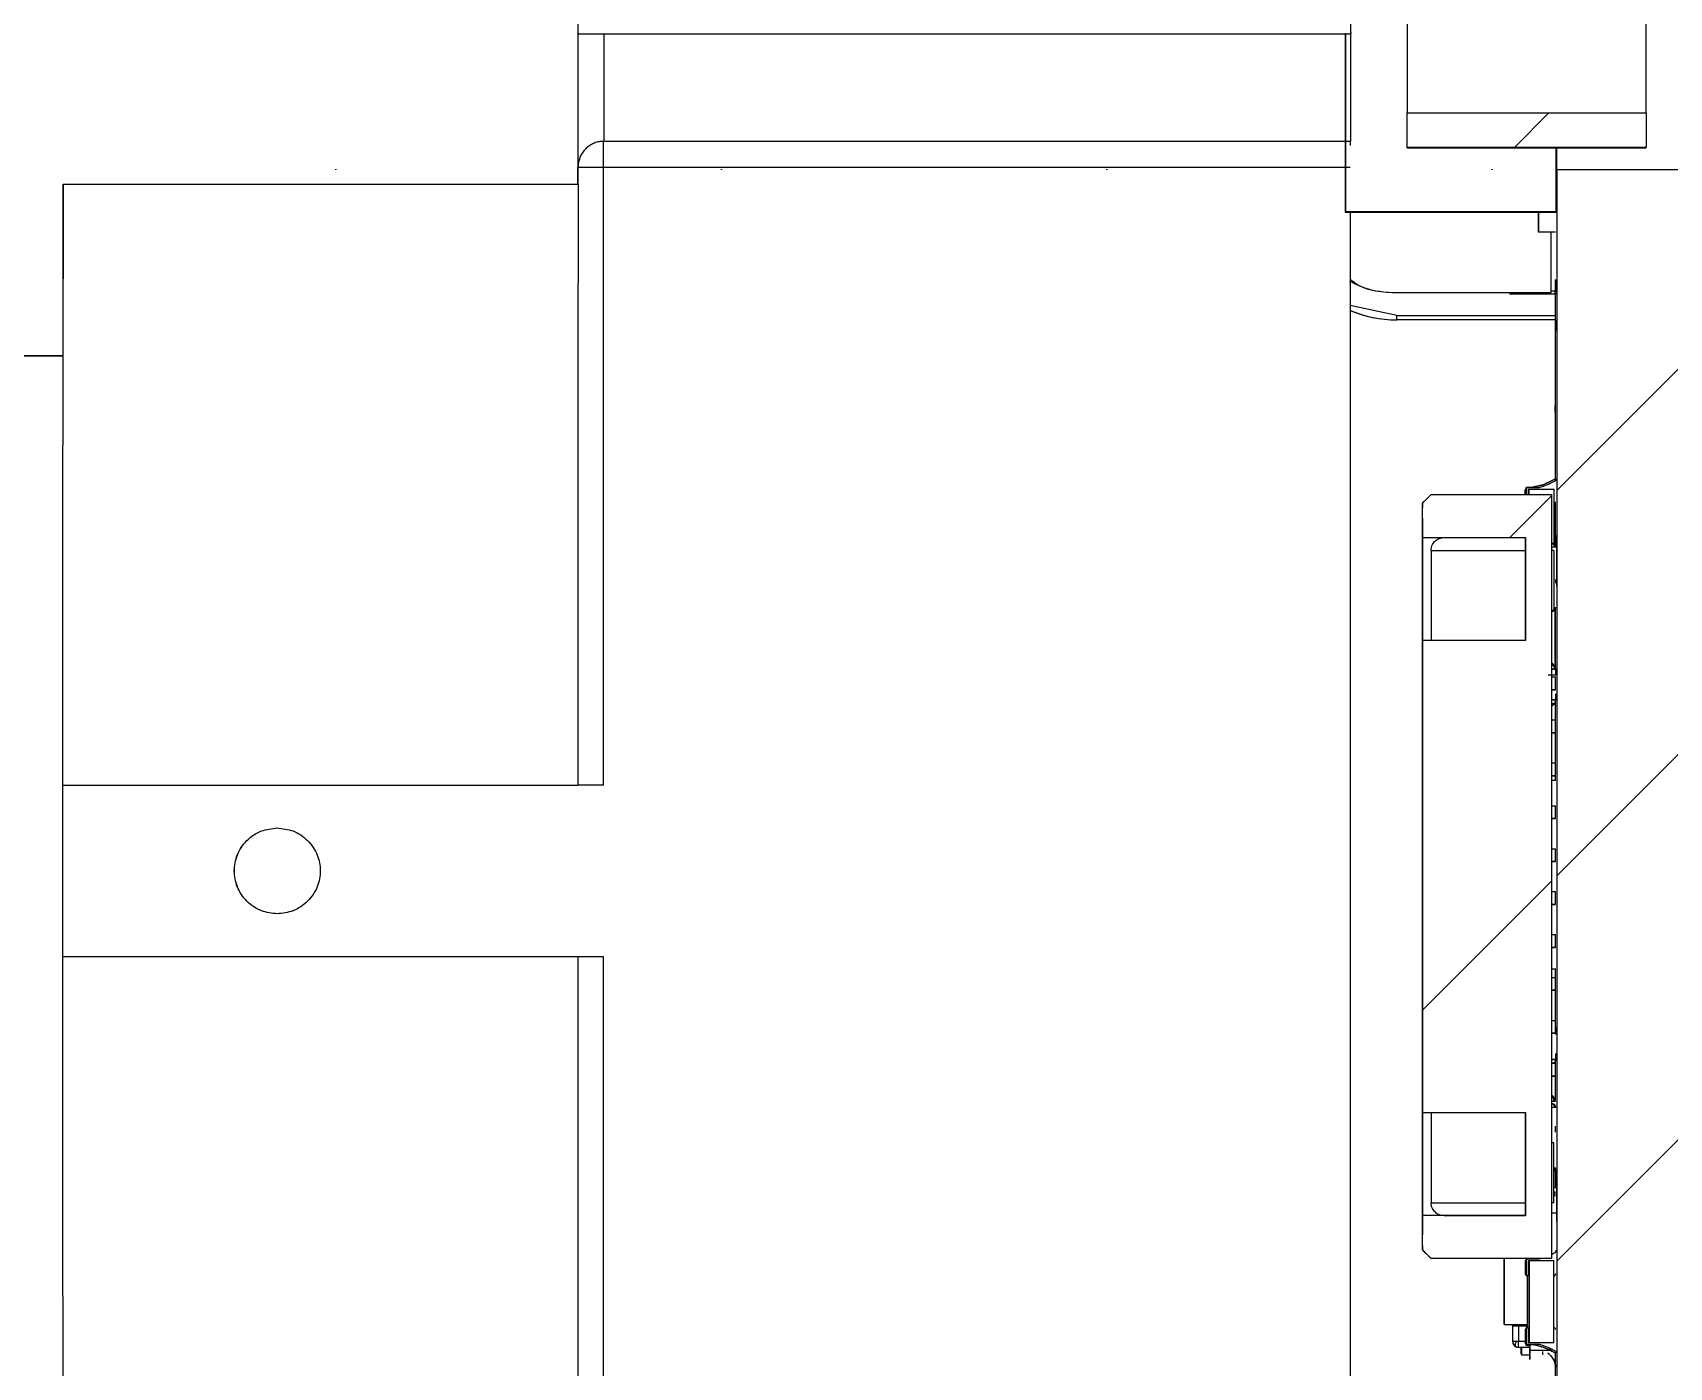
# Model space of a CAD drawing. Header units: millimetres. Extents: x 15 to 1192, y 5 to 836.
# Drawn here: x 554.6 to 573.67, y 324.17 to 339.71 of the extents above; entities that cross this region are included whole.
import ezdxf

# ---------------------------------------------------------------- set-up
doc = ezdxf.new("R2010")
doc.units = ezdxf.units.MM

msp = doc.modelspace()

# ---------------------------------------------------------------- hatches: boundary and pattern name
at = {"linetype": 'Continuous', "lineweight": 18}
h = msp.add_hatch(dxfattribs=at)
h.set_pattern_fill('ANSI31', style=0)
edge = h.paths.add_edge_path(flags=0)
edge.add_line((573.959, 321.611), (573.959, 338.121))
edge.add_ellipse((418.46, 339.866), major_axis=(-2090.982, 0), ratio=0.00083693, start_angle=94.220864, end_angle=94.264818, ccw=False)
edge.add_line((572.359, 338.12), (572.359, 321.611))
edge.add_ellipse((418.46, 319.866), major_axis=(-2090.982, 0), ratio=0.00083693, start_angle=265.735182, end_angle=265.779136, ccw=False)
h = msp.add_hatch(dxfattribs=at)
h.set_pattern_fill('ANSI31', style=0)
edge = h.paths.add_edge_path(flags=0)
edge.add_line((570.617, 338.78), (570.617, 338.378))
edge.add_spline(control_points=[(570.617, 338.378), (571.044, 338.378), (571.471, 338.378), (571.898, 338.378), (572.148, 338.378), (572.398, 338.378), (572.648, 338.378), (572.898, 338.378), (573.148, 338.378), (573.398, 338.378)], knot_values=[0, 0, 0, 0, 0.001281, 0.001281, 0.001281, 0.002031, 0.002031, 0.002031, 0.002781, 0.002781, 0.002781, 0.002781], weights=[1, 1, 1, 1, 1, 1, 1, 1, 1, 1], degree=3, periodic=0)
edge.add_line((573.398, 338.378), (573.398, 338.78))
edge.add_spline(control_points=[(573.398, 338.78), (573.118, 338.78), (572.837, 338.78), (572.557, 338.78), (572.277, 338.78), (571.997, 338.78), (571.717, 338.78), (571.35, 338.78), (570.984, 338.78), (570.617, 338.78)], knot_values=[0, 0, 0, 0, 0.00084, 0.00084, 0.00084, 0.001681, 0.001681, 0.001681, 0.002781, 0.002781, 0.002781, 0.002781], weights=[1, 1, 1, 1, 1, 1, 1, 1, 1, 1], degree=3, periodic=0)
h = msp.add_hatch(dxfattribs=at)
h.set_pattern_fill('ANSI31', style=0)
h.paths.add_polyline_path([(572.296, 334.334), (570.896, 334.334), (570.796, 334.234), (570.796, 333.834), (571.996, 333.834), (571.996, 332.634), (570.796, 332.634), (570.796, 327.134), (571.996, 327.134), (571.996, 325.934), (570.796, 325.934), (570.796, 325.534), (570.896, 325.434), (572.296, 325.434)], flags=0)

# ---------------------------------------------------------------- linework, layer by layer
at = {"color": 7, "linetype": 'Continuous', "lineweight": 25}
for p, q in [((560.959, 339.714), (560.959, 339.7)), ((560.959, 337.949), (560.959, 339.714)), ((560.959, 339.7), (569.959, 339.7)), ((561.257, 339.7), (561.257, 338.45)), ((569.957, 339.7), (569.957, 338.45)), ((569.959, 339.716), (569.959, 339.7)), ((569.898, 337.626), (569.898, 338.629)), ((570.617, 338.378), (570.617, 338.78)), ((573.398, 338.78), (573.398, 338.378)), ((561.257, 338.45), (569.957, 338.45)), ((570.617, 338.374), (572.347, 338.374)), ((572.342, 338.374), (573.002, 338.374)), ((572.348, 338.378), (572.348, 337.627)), ((572.348, 338.374), (573.398, 338.374)), ((560.952, 337.949), (560.952, 338.15)), ((560.958, 338.15), (560.952, 338.15)), ((561.252, 330.95), (561.252, 338.15)), ((561.252, 338.15), (569.952, 338.15)), ((572.359, 338.12), (572.359, 321.611)), ((554.959, 337.95), (560.959, 337.95)), ((554.959, 337.949), (554.959, 337.95)), ((554.959, 335.949), (554.959, 337.949)), ((560.959, 337.949), (560.959, 337.95)), ((569.892, 337.624), (572.353, 337.624)), ((569.952, 337.624), (569.952, 322.124)), ((572.145, 337.627), (572.145, 337.39)), ((572.145, 337.39), (572.145, 337.627)), ((572.345, 337.39), (572.145, 337.39)), ((572.145, 337.39), (572.145, 337.39)), ((572.295, 336.69), (572.295, 337.39)), ((572.345, 336.702), (572.295, 336.702)), ((572.34, 336.702), (572.34, 336.67)), ((572.34, 336.67), (572.34, 336.702)), ((572.341, 336.702), (572.342, 336.67)), ((572.344, 336.67), (572.344, 336.702)), ((572.345, 336.702), (572.345, 336.84)), ((572.345, 336.836), (572.345, 336.702)), ((572.345, 336.702), (572.355, 336.702)), ((572.345, 336.702), (572.345, 336.702)), ((570.495, 336.42), (569.952, 336.538)), ((570.445, 336.69), (572.295, 336.69)), ((570.445, 336.69), (570.445, 336.69)), ((572.345, 336.67), (571.811, 336.67)), ((570.489, 336.37), (570.495, 336.37)), ((570.495, 336.42), (572.345, 336.42)), ((572.345, 336.37), (570.495, 336.37)), ((572.34, 336.37), (572.34, 334.518)), ((572.341, 336.246), (572.341, 336.246)), ((572.345, 336.246), (572.344, 336.246)), ((554.959, 335.95), (547.959, 335.95)), ((554.959, 335.95), (554.959, 335.949)), ((572.013, 334.419), (572.013, 334.419)), ((572.013, 334.419), (572.014, 334.419)), ((572.013, 334.419), (572.013, 334.419)), ((572.014, 334.419), (572.111, 334.419)), ((572.15, 334.413), (572.014, 334.413)), ((572.111, 334.419), (572.15, 334.413)), ((570.794, 334.234), (570.796, 334.234)), ((570.896, 334.334), (570.796, 334.234)), ((570.796, 333.834), (570.796, 334.234)), ((570.894, 334.334), (570.896, 334.334)), ((570.896, 334.334), (572.296, 334.334)), ((571.992, 334.334), (571.992, 334.384)), ((571.992, 334.384), (571.992, 334.334)), ((571.992, 334.384), (571.992, 334.384)), ((571.992, 334.384), (571.993, 334.384)), ((571.993, 334.334), (571.993, 334.399)), ((571.993, 334.399), (571.993, 334.334)), ((571.993, 334.399), (571.993, 334.399)), ((571.993, 334.399), (571.993, 334.334)), ((571.994, 334.399), (571.993, 334.399)), ((571.993, 334.399), (571.993, 334.399)), ((571.994, 334.334), (571.994, 334.399)), ((571.994, 334.399), (572, 334.399)), ((572, 334.399), (572, 334.334)), ((572.028, 334.334), (572.028, 334.399)), ((572.028, 334.399), (572.034, 334.399)), ((572.034, 334.399), (572.323, 334.399)), ((572.034, 334.399), (572.034, 334.334)), ((572.296, 334.334), (572.296, 325.434)), ((572.323, 334.399), (572.324, 334.219)), ((570.794, 333.809), (570.794, 334.184)), ((570.794, 332.609), (570.794, 334.059)), ((570.794, 334.059), (570.794, 334.059)), ((570.794, 334.059), (570.794, 333.809)), ((570.794, 334.059), (570.794, 334.059)), ((572.324, 334.219), (572.324, 333.761)), ((572.34, 334.222), (572.34, 333.743)), ((570.794, 333.809), (570.794, 333.809)), ((570.794, 333.809), (570.794, 333.809)), ((570.794, 333.809), (570.794, 333.809)), ((570.795, 333.834), (571.045, 333.834)), ((570.796, 333.834), (570.795, 333.834)), ((570.795, 333.834), (570.795, 332.434)), ((570.796, 333.834), (571.996, 333.834)), ((570.895, 333.684), (570.895, 332.634)), ((570.895, 333.684), (571.995, 333.684)), ((571.045, 333.834), (571.995, 333.834)), ((571.996, 333.834), (571.995, 333.834)), ((571.995, 333.684), (571.995, 332.634)), ((571.996, 332.634), (571.996, 333.834)), ((572.34, 333.72), (572.296, 333.72)), ((572.324, 333.684), (572.296, 333.684)), ((572.324, 333.761), (572.324, 333.761)), ((572.324, 333.684), (572.324, 332.984)), ((572.346, 333.72), (572.34, 333.72)), ((572.324, 332.984), (572.296, 332.984)), ((572.324, 332.984), (572.296, 332.984)), ((572.324, 333.02), (572.34, 333.02)), ((572.324, 332.984), (572.324, 332.984)), ((572.34, 333.02), (572.346, 333.02)), ((572.34, 332.997), (572.34, 332.332)), ((570.794, 326.909), (570.794, 332.859)), ((570.794, 332.859), (570.794, 332.859)), ((570.794, 332.859), (570.794, 332.609)), ((570.794, 332.859), (570.794, 332.859)), ((570.794, 332.609), (570.794, 332.609)), ((570.794, 332.609), (570.794, 332.609)), ((570.795, 332.634), (570.796, 332.634)), ((570.795, 327.254), (570.795, 332.514)), ((570.796, 327.134), (570.796, 332.634)), ((571.996, 332.634), (570.796, 332.634)), ((570.795, 332.434), (570.795, 332.434)), ((570.795, 332.434), (570.795, 327.334)), ((570.795, 332.434), (570.795, 332.434)), ((570.795, 332.434), (570.795, 332.434)), ((570.794, 332.234), (570.795, 332.234)), ((570.794, 332.234), (570.794, 332.034)), ((570.794, 332.234), (570.795, 332.234)), ((570.795, 332.234), (570.795, 332.034)), ((572.296, 332.301), (572.347, 332.301)), ((572.339, 332.301), (572.296, 332.301)), ((572.296, 332.209), (572.344, 332.209)), ((572.347, 332.301), (572.339, 332.301)), ((572.344, 332.059), (572.344, 332.209)), ((570.794, 332.034), (570.795, 332.034)), ((572.296, 332.059), (572.344, 332.059)), ((572.344, 332.059), (572.296, 332.059)), ((572.296, 331.941), (572.347, 331.941)), ((572.347, 331.941), (572.296, 331.941)), ((572.344, 332.059), (572.344, 332.059)), ((572.345, 331.009), (572.345, 331.926)), ((570.794, 331.734), (570.795, 331.734)), ((570.794, 331.734), (570.794, 331.534)), ((570.794, 331.734), (570.795, 331.734)), ((570.795, 331.734), (570.795, 331.534)), ((572.296, 331.709), (572.344, 331.709)), ((572.296, 331.559), (572.344, 331.559)), ((572.344, 331.559), (572.296, 331.559)), ((572.344, 331.559), (572.344, 331.709)), ((572.344, 331.559), (572.344, 331.559)), ((570.794, 331.534), (570.795, 331.534)), ((570.794, 331.234), (570.795, 331.234)), ((570.794, 331.234), (570.794, 331.034)), ((570.794, 331.234), (570.795, 331.234)), ((570.795, 331.234), (570.795, 331.034)), ((572.296, 331.209), (572.344, 331.209)), ((572.344, 331.059), (572.344, 331.209)), ((570.794, 331.034), (570.795, 331.034)), ((572.296, 331.059), (572.344, 331.059)), ((572.344, 331.059), (572.296, 331.059)), ((572.296, 331.009), (572.347, 331.009)), ((572.344, 331.059), (572.344, 331.059)), ((554.952, 330.95), (560.952, 330.95)), ((560.952, 330.95), (560.952, 330.95)), ((570.794, 330.734), (570.795, 330.734)), ((570.794, 330.734), (570.794, 330.534)), ((570.794, 330.734), (570.795, 330.734)), ((570.795, 330.734), (570.795, 330.534)), ((572.296, 330.709), (572.344, 330.709)), ((572.344, 330.559), (572.344, 330.709)), ((557.452, 330.45), (557.452, 330.45)), ((570.794, 330.534), (570.795, 330.534)), ((572.296, 330.559), (572.344, 330.559)), ((572.344, 330.559), (572.296, 330.559)), ((572.344, 330.559), (572.344, 330.559)), ((570.794, 330.234), (570.795, 330.234)), ((570.794, 330.234), (570.794, 330.034)), ((570.794, 330.234), (570.795, 330.234)), ((570.795, 330.234), (570.795, 330.034)), ((570.794, 330.034), (570.795, 330.034)), ((572.296, 330.209), (572.344, 330.209)), ((572.296, 330.059), (572.344, 330.059)), ((572.344, 330.059), (572.296, 330.059)), ((572.344, 330.059), (572.344, 330.209)), ((572.344, 330.059), (572.344, 330.059)), ((570.794, 329.734), (570.795, 329.734)), ((570.794, 329.734), (570.794, 329.534)), ((570.794, 329.734), (570.795, 329.734)), ((570.795, 329.734), (570.795, 329.534)), ((572.296, 329.709), (572.344, 329.709)), ((572.344, 329.559), (572.344, 329.709)), ((570.794, 329.534), (570.795, 329.534)), ((572.296, 329.559), (572.344, 329.559)), ((572.344, 329.559), (572.296, 329.559)), ((572.344, 329.559), (572.344, 329.559)), ((570.794, 329.234), (570.795, 329.234)), ((570.794, 329.234), (570.794, 329.034)), ((570.794, 329.234), (570.795, 329.234)), ((570.795, 329.234), (570.795, 329.034)), ((572.296, 329.209), (572.344, 329.209)), ((572.344, 329.059), (572.344, 329.209)), ((560.952, 328.95), (554.952, 328.95)), ((560.952, 328.95), (560.952, 328.95)), ((561.252, 321.75), (561.252, 328.95)), ((570.794, 329.034), (570.795, 329.034)), ((572.296, 329.059), (572.344, 329.059)), ((572.344, 329.059), (572.296, 329.059)), ((572.344, 329.059), (572.344, 329.059)), ((570.794, 328.734), (570.795, 328.734)), ((570.794, 328.734), (570.794, 328.534)), ((570.794, 328.734), (570.795, 328.734)), ((570.795, 328.734), (570.795, 328.534)), ((572.296, 328.809), (572.347, 328.809)), ((572.296, 328.709), (572.344, 328.709)), ((572.344, 328.559), (572.344, 328.709)), ((572.345, 328.129), (572.345, 328.809)), ((570.794, 328.534), (570.795, 328.534)), ((572.296, 328.559), (572.344, 328.559)), ((572.344, 328.559), (572.296, 328.559)), ((572.344, 328.559), (572.344, 328.559)), ((570.794, 328.234), (570.795, 328.234)), ((570.794, 328.234), (570.794, 328.034)), ((570.794, 328.234), (570.795, 328.234)), ((570.795, 328.234), (570.795, 328.034)), ((572.296, 328.209), (572.344, 328.209)), ((572.344, 328.059), (572.344, 328.209)), ((570.794, 328.034), (570.795, 328.034)), ((572.296, 328.059), (572.344, 328.059)), ((572.344, 328.059), (572.296, 328.059)), ((572.347, 328.114), (572.344, 328.114)), ((572.344, 328.059), (572.344, 328.059)), ((572.296, 327.754), (572.347, 327.754)), ((572.347, 327.754), (572.296, 327.754)), ((570.794, 327.734), (570.795, 327.734)), ((570.794, 327.734), (570.794, 327.534)), ((570.794, 327.734), (570.795, 327.734)), ((570.795, 327.734), (570.795, 327.534)), ((572.296, 327.709), (572.344, 327.709)), ((572.296, 327.559), (572.344, 327.559)), ((572.344, 327.559), (572.296, 327.559)), ((572.34, 327.724), (572.34, 327.709)), ((572.34, 327.559), (572.34, 327.285)), ((572.344, 327.559), (572.344, 327.709)), ((572.344, 327.559), (572.344, 327.559)), ((570.794, 327.534), (570.795, 327.534)), ((570.795, 327.334), (570.795, 327.334)), ((570.795, 327.334), (570.795, 325.934)), ((570.795, 327.334), (570.795, 327.334)), ((572.335, 327.267), (572.296, 327.267)), ((572.34, 327.192), (572.296, 327.192)), ((572.297, 327.267), (572.343, 327.267)), ((572.343, 327.267), (572.335, 327.267)), ((572.346, 327.192), (572.34, 327.192)), ((570.794, 325.709), (570.794, 327.159)), ((570.794, 327.159), (570.794, 327.159)), ((570.794, 327.159), (570.794, 326.909)), ((570.794, 327.159), (570.794, 327.159)), ((570.795, 327.134), (571.995, 327.134)), ((570.796, 327.134), (570.795, 327.134)), ((570.796, 327.134), (571.996, 327.134)), ((570.895, 327.134), (570.895, 326.084)), ((571.996, 327.134), (571.995, 327.134)), ((571.995, 327.134), (571.995, 326.084)), ((571.996, 325.934), (571.996, 327.134)), ((570.794, 326.909), (570.794, 326.909)), ((570.794, 326.909), (570.794, 326.909)), ((570.794, 326.909), (570.794, 326.909)), ((572.324, 326.784), (572.296, 326.784)), ((572.324, 326.084), (572.324, 326.784)), ((572.324, 326.492), (572.34, 326.492)), ((572.34, 326.492), (572.346, 326.492)), ((572.34, 326.469), (572.34, 326.263)), ((572.324, 326.263), (572.343, 326.263)), ((570.895, 326.084), (571.995, 326.084)), ((572.324, 326.084), (572.296, 326.084)), ((572.324, 326.084), (572.296, 326.084)), ((572.324, 326.213), (572.343, 326.213)), ((572.343, 326.19), (572.324, 326.19)), ((572.324, 326.177), (572.343, 326.177)), ((572.343, 326.163), (572.324, 326.163)), ((572.324, 326.084), (572.324, 326.084)), ((570.794, 325.584), (570.794, 325.959)), ((570.794, 325.959), (570.794, 325.959)), ((570.794, 325.959), (570.794, 325.709)), ((570.794, 325.959), (570.794, 325.959)), ((570.795, 325.934), (570.796, 325.934)), ((570.796, 325.534), (570.796, 325.934)), ((571.996, 325.934), (570.796, 325.934)), ((571.045, 325.934), (571.995, 325.934)), ((572.296, 325.967), (572.346, 325.967)), ((570.794, 325.709), (570.794, 325.709)), ((570.794, 325.709), (570.794, 325.709)), ((570.794, 325.534), (570.796, 325.534)), ((570.796, 325.534), (570.896, 325.434)), ((572.346, 325.507), (572.296, 325.479)), ((571.994, 325.434), (570.894, 325.434)), ((570.894, 325.434), (570.896, 325.434)), ((572.296, 325.434), (570.896, 325.434)), ((571.745, 325.434), (571.745, 324.667)), ((571.746, 324.667), (571.746, 325.434)), ((572.294, 325.434), (571.994, 325.434)), ((571.994, 325.434), (571.994, 325.434)), ((571.996, 325.251), (571.996, 325.411)), ((571.996, 325.411), (572.002, 325.411)), ((571.996, 325.411), (571.996, 325.251)), ((571.996, 325.411), (571.996, 325.411)), ((572.002, 325.411), (572.002, 325.251)), ((572.016, 325.431), (572.114, 325.431)), ((572.016, 325.431), (572.016, 325.431)), ((572.153, 325.425), (572.016, 325.425)), ((572.03, 325.248), (572.03, 325.411)), ((572.03, 325.411), (572.036, 325.411)), ((572.036, 325.411), (572.036, 324.451)), ((572.036, 325.411), (572.326, 325.411)), ((572.046, 325.431), (572.046, 325.434)), ((572.046, 325.431), (572.046, 325.434)), ((572.114, 325.431), (572.153, 325.425)), ((572.185, 325.434), (572.153, 325.425)), ((572.294, 325.434), (572.296, 325.434)), ((572.326, 324.451), (572.326, 325.411)), ((571.996, 325.251), (572.002, 325.251)), ((571.996, 325.251), (571.996, 325.251)), ((572.016, 325.231), (572.016, 325.231)), ((572.016, 325.231), (572.016, 325.231)), ((572.016, 324.631), (572.016, 325.231)), ((572.016, 325.231), (572.016, 325.231)), ((572.016, 325.231), (572.016, 324.631)), ((571.745, 324.667), (571.746, 324.667)), ((571.746, 324.667), (572.016, 324.667)), ((571.844, 324.65), (571.844, 324.667)), ((571.844, 324.65), (571.844, 324.667)), ((571.844, 324.65), (571.844, 324.47)), ((571.844, 324.65), (571.914, 324.65)), ((571.844, 324.65), (571.844, 324.47)), ((571.844, 324.65), (571.844, 324.65)), ((571.914, 324.65), (571.844, 324.65)), ((571.844, 324.65), (571.844, 324.65)), ((571.914, 324.65), (571.914, 324.667)), ((571.914, 324.65), (571.914, 324.47)), ((571.914, 324.65), (572.014, 324.65)), ((572.014, 324.65), (571.914, 324.65)), ((571.994, 324.6), (571.994, 324.44)), ((571.995, 324.6), (571.994, 324.6)), ((571.995, 324.44), (571.995, 324.6)), ((571.995, 324.6), (571.996, 324.6)), ((571.996, 324.451), (571.996, 324.611)), ((571.996, 324.611), (572.002, 324.611)), ((571.996, 324.611), (571.996, 324.451)), ((571.996, 324.611), (571.996, 324.611)), ((572.002, 324.611), (572.002, 324.451)), ((572.014, 324.667), (572.014, 324.631)), ((572.015, 324.631), (572.015, 324.667)), ((572.016, 324.631), (572.016, 324.631)), ((572.016, 324.631), (572.016, 324.631)), ((572.016, 324.631), (572.016, 324.631)), ((572.03, 324.451), (572.03, 324.613)), ((571.844, 324.47), (571.883, 324.47)), ((571.844, 324.47), (571.844, 324.47)), ((571.883, 324.47), (571.914, 324.47)), ((571.914, 324.47), (571.994, 324.47)), ((571.914, 324.4), (572.045, 324.4)), ((571.914, 324.4), (571.914, 324.4)), ((571.943, 324.323), (571.942, 324.323)), ((571.953, 324.313), (571.952, 324.313)), ((571.953, 324.313), (572.043, 324.313)), ((571.994, 324.44), (571.995, 324.44)), ((571.996, 324.451), (572.002, 324.451)), ((571.996, 324.451), (571.996, 324.451)), ((572.014, 324.42), (572.045, 324.42)), ((572.015, 324.42), (572.014, 324.42)), ((572.045, 324.42), (572.015, 324.42)), ((572.016, 324.437), (572.153, 324.437)), ((572.114, 324.431), (572.016, 324.431)), ((572.016, 324.431), (572.114, 324.431)), ((572.016, 324.431), (572.016, 324.431)), ((572.326, 324.451), (572.03, 324.451)), ((572.036, 324.451), (572.03, 324.451)), ((572.326, 324.451), (572.036, 324.451)), ((572.043, 324.363), (572.043, 324.4)), ((572.044, 324.398), (572.044, 324.398)), ((572.045, 324.431), (572.045, 324.367)), ((572.045, 324.367), (572.045, 324.367)), ((572.045, 324.367), (572.046, 324.367)), ((572.045, 324.367), (572.045, 324.367)), ((572.045, 324.367), (572.045, 324.367)), ((572.046, 324.367), (572.046, 324.431)), ((572.046, 324.367), (572.046, 324.431)), ((572.046, 324.367), (572.046, 324.431)), ((572.046, 324.367), (572.274, 324.367)), ((572.046, 324.367), (572.046, 324.367)), ((572.08, 324.431), (572.08, 324.431)), ((572.153, 324.437), (572.114, 324.431)), ((572.193, 324.35), (572.193, 324.336)), ((572.193, 324.313), (572.193, 324.313)), ((572.326, 324.451), (572.326, 324.451)), ((572.042, 324.263), (572.043, 324.263)), ((572.34, 324.199), (572.34, 323.31))]:
    msp.add_line(p, q, dxfattribs=at)
at = {"color": 7, "linetype": 'Continuous', "lineweight": 25, "flags": 128}
for points in [[(570.617, 338.78), (571.717, 338.78), (572.557, 338.78), (573.398, 338.78)], [(573.398, 338.378), (572.648, 338.378), (571.898, 338.378), (570.617, 338.378)], [(572.998, 338.378), (572.673, 338.378), (572.348, 338.378)], [(572.359, 338.12), (572.358, 338.209), (572.358, 338.374)], [(554.959, 337.949), (557.959, 337.949), (560.959, 337.949)], [(572.348, 337.627), (571.123, 337.627), (569.898, 337.627)], [(547.959, 335.949), (550.959, 335.949), (552.459, 335.949), (554.959, 335.949)], [(570.794, 334.234), (570.794, 334.228), (570.794, 334.222), (570.794, 334.216), (570.794, 334.209), (570.794, 334.203), (570.794, 334.197), (570.794, 334.19), (570.794, 334.184)], [(571.993, 334.39), (571.992, 334.388), (571.992, 334.384)], [(571.992, 334.384), (571.993, 334.388), (571.993, 334.388)], [(572.358, 333.866), (572.358, 333.843), (572.358, 333.778), (572.358, 333.681), (572.358, 333.566), (572.358, 333.451), (572.358, 333.354), (572.358, 333.289), (572.358, 333.266), (572.358, 333.289), (572.358, 333.354), (572.358, 333.451), (572.358, 333.566), (572.358, 333.681), (572.358, 333.778), (572.358, 333.843), (572.358, 333.866)], [(572.341, 333.004), (572.341, 332.87), (572.341, 332.678), (572.341, 332.516), (572.341, 332.408), (572.341, 332.37), (572.341, 332.408), (572.341, 332.516), (572.34, 332.678), (572.34, 332.87), (572.34, 333.003)], [(572.344, 328.133), (572.345, 328.128), (572.347, 328.114)], [(572.339, 327.723), (572.335, 327.714), (572.33, 327.709)], [(572.358, 326.466), (572.358, 326.443), (572.358, 326.378), (572.358, 326.281), (572.358, 326.166), (572.358, 326.051), (572.358, 325.954), (572.358, 325.889), (572.358, 325.866), (572.358, 325.889), (572.358, 325.954), (572.358, 326.051), (572.358, 326.166), (572.358, 326.281), (572.358, 326.378), (572.358, 326.443), (572.358, 326.466)], [(570.794, 325.584), (570.794, 325.578), (570.794, 325.571), (570.794, 325.565), (570.794, 325.559), (570.794, 325.552), (570.794, 325.546), (570.794, 325.54), (570.794, 325.534)], [(571.996, 324.608), (571.995, 324.605), (571.994, 324.6)], [(571.995, 324.6), (571.995, 324.605), (571.996, 324.607)], [(571.89, 324.404), (571.9, 324.401), (571.914, 324.4)], [(572.042, 324.313), (572.042, 324.301), (572.042, 324.283), (572.042, 324.263)], [(572.045, 324.367), (572.045, 324.415), (572.045, 324.431)], [(572.045, 324.367), (572.045, 324.415), (572.045, 324.431)], [(572.045, 324.431), (572.045, 324.415), (572.045, 324.367)], [(572.045, 324.367), (572.045, 324.415), (572.045, 324.431)]]:
    msp.add_lwpolyline(points, dxfattribs=at)
at = {"color": 7, "linetype": 'Continuous', "lineweight": 25}
for centre, radius, start, end in [((570.445, 337.69), 1, 239.8323, 270), ((407.431, 336.559), 164.914, 359.89124, 0.09617), ((570.945, 337.77), 1.4, 308.2132, 309.5177), ((570.489, 337.77), 1.4, 247.2875, 270), ((570.495, 337.77), 1.4, 247.1672, 270), ((555.562, 336.408), 14.933, 359.8561, 0.048), ((606.051, 336.363), 33.711, 179.9877, 180.1996), ((538.631, 336.363), 33.711, 359.8004, 0.0123), ((606.054, 336.363), 33.711, 179.9877, 180.1996), ((835.007, 334.849), 262.667, 179.8864, 180.07766), ((309.698, 334.852), 262.644, 359.92683, 0.11295), ((572.013, 334.399), 0.02, 90, 180), ((572.013, 334.399), 0.02, 90, 180), ((572.013, 334.399), 0.02, 90, 180), ((572.014, 334.399), 0.02, 90, 180), ((572.014, 334.399), 0.014, 90, 180), ((570.222, 334.415), 1.792, 359.952, 0.1439), ((572.314, 334.248), 0.03, 289.4712, 0), ((572.312, 334.233), 0.03, 292.7375, 0), ((616.799, 333.721), 44.805, 179.8561, 180.048), ((572.296, 333.72), 0.05, 360, 90), ((572.284, 333.708), 0.0573, 44.5128, 77.9457), ((572.284, 333.708), 0.0572, 12.0431, 45.4908), ((572.296, 333.02), 0.05, 270, 0), ((572.284, 333.029), 0.0554, 281.755, 305.0735), ((572.284, 333.032), 0.0572, 314.5092, 347.9569), ((606.639, 332.544), 35.844, 179.8561, 180.048), ((572.277, 332.301), 0.07, 0, 73.9632), ((572.277, 332.301), 0.07, 360, 73.8349), ((572.258, 332.283), 0.0837, 44.8911, 62.859), ((572.261, 332.285), 0.0801, 12.0431, 45.4908), ((572.277, 331.941), 0.07, 286.1651, 0), ((572.277, 331.941), 0.07, 333.4158, 0), ((572.277, 331.941), 0.07, 286.0368, 333.435), ((572.319, 331.993), 0.0925, 255.6869, 268.9159), ((572.321, 331.924), 0.0234, 261.4896, 323.2009), ((572.277, 327.754), 0.07, 319.9424, 0), ((572.277, 327.754), 0.07, 333.4158, 0), ((572.319, 327.806), 0.0924, 255.7023, 268.9169), ((572.321, 327.737), 0.0234, 261.4896, 323.2009), ((606.639, 327.224), 35.844, 179.952, 180.1439), ((572.273, 327.267), 0.07, 0, 70.2823), ((572.272, 327.267), 0.07, 360, 70.1512), ((572.253, 327.247), 0.0844, 44.9488, 59.4417), ((572.296, 327.192), 0.05, 360, 90), ((572.284, 327.181), 0.0573, 44.5128, 77.9457), ((572.257, 327.25), 0.0801, 12.0431, 45.4908), ((572.284, 327.18), 0.0572, 12.0431, 45.4908), ((572.296, 326.492), 0.05, 304.8003, 0), ((572.284, 326.504), 0.0572, 314.5092, 347.9569), ((616.799, 326.046), 44.805, 179.952, 180.1439), ((572.016, 325.411), 0.02, 90, 180), ((572.016, 325.411), 0.02, 90, 180), ((572.016, 325.411), 0.014, 90, 180), ((570.224, 325.426), 1.792, 359.952, 0.1439), ((572.016, 325.251), 0.02, 180, 283.8904), ((572.016, 325.251), 0.02, 180, 270.003), ((572.016, 325.251), 0.014, 180, 349.2653), ((572.316, 325.259), 0.03, 289.4712, 0), ((572.016, 324.611), 0.02, 90, 180), ((572.016, 324.611), 0.02, 90.003, 180), ((572.016, 324.611), 0.014, 90, 180), ((570.224, 324.626), 1.792, 359.952, 0.1439), ((572.016, 324.611), 0.02, 76.1096, 90), ((572.016, 324.611), 0.014, 10.7347, 90), ((572.316, 324.602), 0.03, 360, 70.5288), ((571.914, 324.47), 0.07, 180, 222.1512), ((571.914, 324.47), 0.07, 180, 216.2199), ((571.914, 324.47), 0.07, 216.2199, 243.4349), ((571.914, 324.47), 0.07, 228.42, 248.0122), ((571.988, 324.425), 0.114, 156.8165, 177.7286), ((571.899, 324.426), 0.0255, 172.92, 223.4479), ((571.914, 324.47), 0.07, 243.4349, 256.5192), ((571.914, 324.47), 0.07, 256.5192, 270), ((551.006, 324.452), 20.908, 359.8561, 0.048), ((571.952, 324.323), 0.01, 180, 270), ((571.953, 324.323), 0.01, 180, 270), ((544.817, 324.382), 27.136, 359.8536, 0.0369), ((572.014, 324.44), 0.02, 180, 270), ((572.015, 324.44), 0.02, 180, 270), ((572.016, 324.451), 0.02, 180, 270), ((572.016, 324.451), 0.02, 180, 270), ((572.015, 324.44), 0.014, 192.6112, 270), ((572.016, 324.451), 0.014, 180, 270), ((570.223, 324.425), 1.792, 359.8561, 0.048), ((570.224, 324.435), 1.792, 359.8561, 0.048), ((544.907, 324.382), 27.136, 359.8536, 0.0369), ((601.911, 324.288), 29.868, 179.8561, 180.048), ((612.994, 324.297), 40.801, 179.9263, 179.9777), ((609, 324.294), 36.807, 179.934, 179.9701)]:
    msp.add_arc(centre, radius, start, end, dxfattribs=at)
msp.add_ellipse((418.46, 339.866), major_axis=(-2090.982, 0), ratio=0.000837, start_param=1.644464, end_param=1.645231, dxfattribs=at)
for points, knots in [([(560.959, 339.7), (560.959, 339.707), (560.959, 339.717), (560.959, 339.779), (560.959, 339.844), (560.959, 339.924), (560.958, 340.04), (560.958, 340.2), (560.958, 340.36), (560.959, 340.476), (560.959, 340.556), (560.959, 340.621), (560.959, 340.683), (560.959, 340.693), (560.959, 340.7)], [0, 0, 0, 0, 0.1197284, 0.1841803, 0.25, 0.3158197, 0.3802716, 0.5, 0.6197284, 0.6841803, 0.75, 0.8158197, 0.8802716, 1, 1, 1, 1]), ([(569.959, 339.7), (569.959, 339.707), (569.959, 339.717), (569.959, 339.779), (569.959, 339.844), (569.959, 339.924), (569.958, 340.04), (569.958, 340.2), (569.958, 340.36), (569.959, 340.476), (569.959, 340.556), (569.959, 340.621), (569.959, 340.683), (569.959, 340.693), (569.959, 340.7)], [0, 0, 0, 0, 0.119728, 0.18418, 0.25, 0.31582, 0.380272, 0.5, 0.619728, 0.68418, 0.75, 0.81582, 0.880272, 1, 1, 1, 1]), ([(570.616, 339.874), (570.616, 339.735), (570.616, 339.448), (570.616, 339.073), (570.617, 338.829), (570.617, 338.764), (570.617, 338.777), (570.617, 338.78)], [0, 0, 0, 0, 0.22479, 0.4681, 0.711411, 0.936201, 1, 1, 1, 1]), ([(573.397, 339.874), (573.397, 339.735), (573.397, 339.448), (573.397, 339.073), (573.397, 338.829), (573.398, 338.764), (573.398, 338.777), (573.398, 338.78)], [0, 0, 0, 0, 0.224503, 0.467504, 0.710505, 0.935009, 1, 1, 1, 1]), ([(569.896, 339.708), (569.896, 339.482), (569.896, 339.104), (569.896, 338.631), (569.896, 338.271), (569.896, 337.979), (569.897, 337.708), (569.897, 337.614), (569.897, 337.625), (569.898, 337.627)], [0, 0, 0, 0, 0.194584, 0.325413, 0.459019, 0.592625, 0.723454, 0.966488, 1, 1, 1, 1]), ([(569.898, 338.629), (569.897, 338.626), (569.897, 338.614), (569.897, 338.671), (569.897, 338.821), (569.897, 338.984), (569.897, 339.183), (569.896, 339.422), (569.896, 339.608), (569.896, 339.708)], [0, 0, 0, 0, 0.061088, 0.307037, 0.440844, 0.574673, 0.70848, 0.842309, 1, 1, 1, 1]), ([(561.257, 338.45), (561.239, 338.449), (561.2, 338.447), (561.144, 338.43), (561.09, 338.402), (561.025, 338.348), (560.977, 338.271), (560.96, 338.201), (560.958, 338.165), (560.958, 338.154), (560.958, 338.151), (560.958, 338.15)], [0, 0, 0, 0, 0.098293, 0.201794, 0.315772, 0.446197, 0.723713, 0.922386, 0.975776, 0.991487, 1, 1, 1, 1]), ([(561.252, 338.15), (561.252, 338.188), (561.252, 338.246), (561.252, 338.316), (561.252, 338.364), (561.252, 338.402), (561.252, 338.44), (561.252, 338.446), (561.252, 338.45)], [0, 0, 0, 0, 0.239457, 0.368361, 0.5, 0.631639, 0.760543, 1, 1, 1, 1]), ([(569.952, 338.45), (569.952, 338.446), (569.952, 338.441), (569.952, 338.411), (569.952, 338.401)], [0, 0, 0, 0, 0.650061, 1, 1, 1, 1]), ([(570.617, 338.378), (570.617, 338.376), (570.617, 338.365), (570.617, 338.396), (570.616, 338.538), (570.616, 338.57)], [0, 0, 0, 0, 0.138286, 0.803131, 1, 1, 1, 1]), ([(560.952, 338.15), (560.956, 338.15), (560.962, 338.15), (560.999, 338.15), (561.038, 338.15), (561.086, 338.15), (561.156, 338.15), (561.214, 338.15), (561.252, 338.15)], [0, 0, 0, 0, 0.2394568, 0.3683607, 0.5, 0.6316393, 0.7605432, 1, 1, 1, 1]), ([(572.346, 338.128), (572.346, 338.081), (572.346, 337.934), (572.347, 337.713), (572.347, 337.614), (572.347, 337.625), (572.348, 337.627)], [0, 0, 0, 0, 0.134093, 0.411778, 0.927617, 1, 1, 1, 1]), ([(554.959, 337.95), (554.958, 337.865), (554.957, 337.734), (554.956, 336.884), (554.955, 336.344), (554.954, 335.965), (554.954, 335.949)], [0, 0, 0, 0, 0.473751, 0.72799, 0.988419, 1, 1, 1, 1]), ([(560.959, 337.95), (560.958, 337.862), (560.957, 337.727), (560.956, 336.898), (560.954, 336.032), (560.954, 334.938), (560.953, 333.301), (560.952, 331.88), (560.952, 330.95)], [0, 0, 0, 0, 0.236708, 0.363738, 0.493861, 0.624859, 0.754427, 1, 1, 1, 1]), ([(569.952, 336.84), (569.988, 336.814), (570.129, 336.709), (570.31, 336.698), (570.445, 336.69)], [0, 0, 0, 0, 0.254073, 1, 1, 1, 1]), ([(554.959, 323.95), (554.958, 324.03), (554.957, 324.153), (554.956, 324.902), (554.955, 325.676), (554.955, 326.637), (554.954, 328.034), (554.954, 329.95), (554.954, 331.866), (554.955, 333.263), (554.955, 334.224), (554.956, 334.998), (554.957, 335.747), (554.958, 335.87), (554.959, 335.95)], [0, 0, 0, 0, 0.119728, 0.18418, 0.25, 0.31582, 0.380272, 0.5, 0.619728, 0.68418, 0.75, 0.81582, 0.880272, 1, 1, 1, 1]), ([(572.343, 334.519), (572.301, 334.496), (572.218, 334.448), (572.124, 334.429), (572.076, 334.419)], [0, 0, 0, 0, 0.4975883, 1, 1, 1, 1]), ([(572.343, 334.519), (572.302, 334.496), (572.219, 334.448), (572.124, 334.429), (572.077, 334.419)], [0, 0, 0, 0, 0.4975883, 1, 1, 1, 1]), ([(572.077, 334.419), (572.078, 334.419), (572.078, 334.419), (572.082, 334.419), (572.092, 334.419), (572.103, 334.419), (572.111, 334.419)], [0, 0, 0, 0, 0.063516, 0.140407, 0.346313, 1, 1, 1, 1]), ([(572.078, 334.419), (572.125, 334.429), (572.219, 334.448), (572.302, 334.496), (572.344, 334.519)], [0, 0, 0, 0, 0.502412, 1, 1, 1, 1]), ([(572.344, 334.496), (572.323, 334.484), (572.289, 334.464), (572.239, 334.442), (572.195, 334.426), (572.165, 334.417), (572.15, 334.413)], [0, 0, 0, 0, 0.339816, 0.559693, 0.779723, 1, 1, 1, 1]), ([(572.344, 334.519), (572.344, 334.519), (572.344, 334.519), (572.344, 334.517), (572.344, 334.512), (572.344, 334.505), (572.344, 334.499), (572.344, 334.496)], [0, 0, 0, 0, 0.123451, 0.244498, 0.498338, 0.724178, 1, 1, 1, 1]), ([(570.894, 334.334), (570.894, 334.334), (570.893, 334.333), (570.884, 334.324), (570.864, 334.304), (570.832, 334.272), (570.807, 334.247), (570.794, 334.234)], [0, 0, 0, 0, 0.1155, 0.231445, 0.485843, 0.730274, 1, 1, 1, 1]), ([(570.895, 333.684), (570.896, 333.696), (570.897, 333.72), (570.913, 333.761), (570.944, 333.8), (570.991, 333.829), (571.027, 333.832), (571.045, 333.834)], [0, 0, 0, 0, 0.122689, 0.253392, 0.477822, 0.729761, 1, 1, 1, 1]), ([(572.342, 333.328), (572.342, 333.325), (572.342, 333.32), (572.342, 333.313), (572.342, 333.309), (572.342, 333.306), (572.342, 333.305), (572.342, 333.305), (572.342, 333.304)], [0, 0, 0, 0, 0.251609, 0.497333, 0.617119, 0.736248, 0.861835, 1, 1, 1, 1]), ([(572.344, 333.343), (572.344, 333.34), (572.344, 333.335), (572.344, 333.328), (572.344, 333.324), (572.344, 333.322), (572.344, 333.32), (572.344, 333.32), (572.344, 333.319)], [0, 0, 0, 0, 0.251609, 0.497333, 0.617119, 0.736248, 0.861835, 1, 1, 1, 1]), ([(572.347, 332.231), (572.346, 332.231), (572.344, 332.231), (572.327, 332.231), (572.298, 332.231), (572.275, 332.231), (572.259, 332.231), (572.259, 332.231)], [0, 0, 0, 0, 0.219548, 0.4579, 0.717472, 0.997659, 1, 1, 1, 1]), ([(572.347, 332.231), (572.347, 332.251), (572.347, 332.287), (572.347, 332.297), (572.347, 332.301)], [0, 0, 0, 0, 0.554938, 1, 1, 1, 1]), ([(572.347, 331.941), (572.347, 331.943), (572.347, 331.945), (572.347, 331.968), (572.347, 331.994), (572.347, 332.011)], [0, 0, 0, 0, 0.235122, 0.499263, 1, 1, 1, 1]), ([(561.252, 330.95), (561.214, 330.95), (561.156, 330.95), (561.086, 330.95), (561.038, 330.95), (560.999, 330.95), (560.962, 330.95), (560.956, 330.95), (560.952, 330.95)], [0, 0, 0, 0, 0.239457, 0.368361, 0.5, 0.631639, 0.760543, 1, 1, 1, 1]), ([(557.452, 329.45), (557.389, 329.457), (557.293, 329.467), (557.176, 329.529), (557.096, 329.594), (557.031, 329.674), (556.971, 329.79), (556.94, 329.95), (556.971, 330.11), (557.031, 330.226), (557.096, 330.306), (557.176, 330.371), (557.293, 330.433), (557.389, 330.443), (557.452, 330.45)], [0, 0, 0, 0, 0.119728, 0.18418, 0.25, 0.31582, 0.380272, 0.5, 0.619728, 0.68418, 0.75, 0.81582, 0.880272, 1, 1, 1, 1]), ([(557.452, 329.45), (557.389, 329.457), (557.292, 329.467), (557.176, 329.529), (557.096, 329.594), (557.031, 329.674), (556.97, 329.79), (556.94, 329.95), (556.97, 330.11), (557.031, 330.226), (557.096, 330.306), (557.176, 330.371), (557.292, 330.433), (557.389, 330.443), (557.452, 330.45)], [0, 0, 0, 0, 0.119728, 0.18418, 0.25, 0.31582, 0.380272, 0.5, 0.619728, 0.68418, 0.75, 0.81582, 0.880272, 1, 1, 1, 1]), ([(557.452, 330.45), (557.515, 330.443), (557.612, 330.433), (557.728, 330.371), (557.808, 330.306), (557.873, 330.226), (557.934, 330.11), (557.964, 329.95), (557.934, 329.79), (557.873, 329.674), (557.808, 329.594), (557.728, 329.529), (557.612, 329.467), (557.515, 329.457), (557.452, 329.45)], [0, 0, 0, 0, 0.119728, 0.18418, 0.25, 0.31582, 0.380272, 0.5, 0.619728, 0.68418, 0.75, 0.81582, 0.880272, 1, 1, 1, 1]), ([(560.952, 328.95), (560.952, 328.02), (560.953, 326.599), (560.954, 324.962), (560.954, 323.868), (560.956, 323.002), (560.957, 322.173), (560.958, 322.038), (560.959, 321.95)], [0, 0, 0, 0, 0.245573, 0.375141, 0.506139, 0.636262, 0.763292, 1, 1, 1, 1]), ([(561.252, 328.95), (561.214, 328.95), (561.156, 328.95), (561.086, 328.95), (561.038, 328.95), (560.999, 328.95), (560.962, 328.95), (560.956, 328.95), (560.952, 328.95)], [0, 0, 0, 0, 0.239457, 0.368361, 0.5, 0.631639, 0.760543, 1, 1, 1, 1]), ([(572.345, 328.13), (572.345, 328.131), (572.344, 328.132), (572.344, 328.134), (572.344, 328.134)], [0, 0, 0, 0, 0.960588, 1, 1, 1, 1]), ([(572.347, 328.044), (572.347, 328.064), (572.347, 328.099), (572.347, 328.11), (572.347, 328.114)], [0, 0, 0, 0, 0.554955, 1, 1, 1, 1]), ([(572.347, 327.754), (572.347, 327.755), (572.347, 327.758), (572.347, 327.781), (572.347, 327.807), (572.347, 327.824)], [0, 0, 0, 0, 0.2349123, 0.4992103, 1, 1, 1, 1]), ([(572.343, 326.907), (572.343, 326.908), (572.343, 326.91), (572.343, 326.934), (572.343, 326.96), (572.343, 326.977)], [0, 0, 0, 0, 0.235122, 0.499263, 1, 1, 1, 1]), ([(571.045, 325.934), (571.027, 325.936), (570.991, 325.939), (570.944, 325.968), (570.913, 326.007), (570.897, 326.048), (570.896, 326.072), (570.895, 326.084)], [0, 0, 0, 0, 0.2686039, 0.522055, 0.7464862, 0.8761121, 1, 1, 1, 1]), ([(570.794, 325.534), (570.807, 325.521), (570.832, 325.496), (570.864, 325.464), (570.884, 325.444), (570.893, 325.435), (570.894, 325.434), (570.894, 325.434)], [0, 0, 0, 0, 0.268108, 0.513995, 0.767389, 0.883606, 1, 1, 1, 1]), ([(572.346, 325.531), (572.346, 325.53), (572.346, 325.53), (572.346, 325.528), (572.346, 325.524), (572.346, 325.516), (572.346, 325.51), (572.346, 325.507)], [0, 0, 0, 0, 0.123451, 0.244498, 0.498338, 0.724178, 1, 1, 1, 1]), ([(572.08, 325.431), (572.08, 325.431), (572.081, 325.431), (572.084, 325.431), (572.095, 325.431), (572.106, 325.431), (572.114, 325.431)], [0, 0, 0, 0, 0.063516, 0.140407, 0.346313, 1, 1, 1, 1]), ([(572.03, 325.248), (572.03, 325.246), (572.03, 325.242), (572.027, 325.237), (572.024, 325.233), (572.022, 325.232), (572.021, 325.231)], [0, 0, 0, 0, 0.279444, 0.559078, 0.779696, 1, 1, 1, 1]), ([(572.021, 324.63), (572.023, 324.629), (572.025, 324.628), (572.029, 324.622), (572.03, 324.616), (572.03, 324.613)], [0, 0, 0, 0, 0.278932, 0.559636, 1, 1, 1, 1]), ([(571.858, 324.429), (571.858, 324.428), (571.861, 324.423), (571.869, 324.416), (571.877, 324.411), (571.88, 324.409)], [0, 0, 0, 0, 0.028525, 0.574223, 1, 1, 1, 1]), ([(571.88, 324.409), (571.882, 324.408), (571.886, 324.405), (571.893, 324.403), (571.896, 324.402), (571.898, 324.402)], [0, 0, 0, 0, 0.401968, 0.836467, 1, 1, 1, 1]), ([(571.942, 324.4), (571.942, 324.391), (571.942, 324.37), (571.942, 324.344), (571.942, 324.326), (571.942, 324.324), (571.942, 324.323)], [0, 0, 0, 0, 0.205065, 0.508202, 0.749027, 1, 1, 1, 1]), ([(571.943, 324.323), (571.943, 324.325), (571.943, 324.328), (571.943, 324.352), (571.943, 324.377), (571.943, 324.394), (571.943, 324.4)], [0, 0, 0, 0, 0.311354, 0.614197, 0.854791, 1, 1, 1, 1]), ([(572.346, 324.331), (572.305, 324.354), (572.222, 324.402), (572.127, 324.421), (572.08, 324.431)], [0, 0, 0, 0, 0.4975883, 1, 1, 1, 1]), ([(572.08, 324.431), (572.08, 324.431), (572.081, 324.431), (572.085, 324.431), (572.095, 324.431), (572.106, 324.431), (572.114, 324.431)], [0, 0, 0, 0, 0.063516, 0.140407, 0.346313, 1, 1, 1, 1]), ([(572.114, 324.431), (572.106, 324.431), (572.095, 324.431), (572.084, 324.431), (572.081, 324.431), (572.08, 324.431), (572.08, 324.431)], [0, 0, 0, 0, 0.654226, 0.859963, 0.93668, 1, 1, 1, 1]), ([(572.08, 324.431), (572.127, 324.421), (572.221, 324.402), (572.305, 324.354), (572.346, 324.331)], [0, 0, 0, 0, 0.502412, 1, 1, 1, 1]), ([(572.153, 324.437), (572.176, 324.43), (572.214, 324.419), (572.265, 324.398), (572.306, 324.378), (572.333, 324.362), (572.346, 324.354)], [0, 0, 0, 0, 0.340318, 0.560123, 0.780037, 1, 1, 1, 1]), ([(572.256, 324.331), (572.269, 324.32), (572.296, 324.297), (572.323, 324.256), (572.341, 324.213), (572.343, 324.184), (572.344, 324.17)], [0, 0, 0, 0, 0.280844, 0.541025, 0.779936, 1, 1, 1, 1]), ([(572.344, 324.17), (572.343, 324.184), (572.341, 324.213), (572.324, 324.256), (572.296, 324.297), (572.27, 324.32), (572.256, 324.331)], [0, 0, 0, 0, 0.220064, 0.458975, 0.719156, 1, 1, 1, 1]), ([(572.344, 324.17), (572.344, 324.2), (572.344, 324.253), (572.344, 324.317), (572.344, 324.345)], [0, 0, 0, 0, 0.554938, 1, 1, 1, 1]), ([(572.346, 324.354), (572.346, 324.351), (572.346, 324.346), (572.346, 324.339), (572.346, 324.335), (572.346, 324.333), (572.346, 324.331), (572.346, 324.331), (572.346, 324.331)], [0, 0, 0, 0, 0.251609, 0.497333, 0.617119, 0.736248, 0.861835, 1, 1, 1, 1])]:
    msp.add_open_spline(points, degree=3, knots=knots, dxfattribs=at)

doc.saveas('drawing.dxf')
